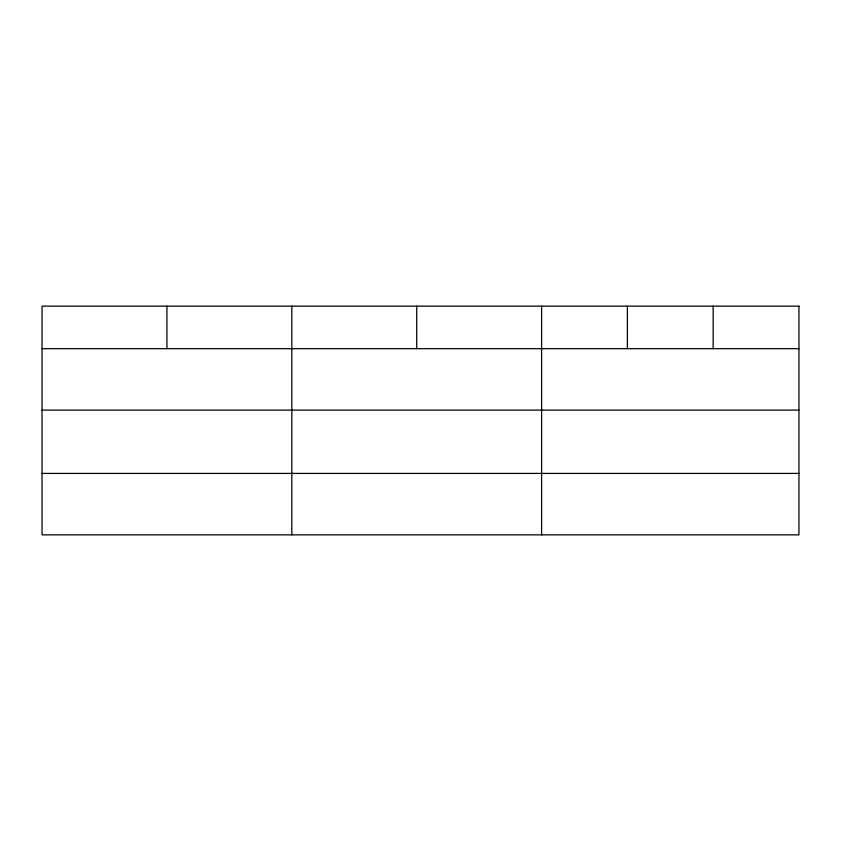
<?xml version="1.0" encoding="UTF-8"?>
<svg xmlns="http://www.w3.org/2000/svg" width="841" height="841" viewBox="0 0 841 841"><rect width="100%" height="100%" fill="white"/><g stroke="black" fill="none" stroke-linecap="round" stroke-linejoin="round"><path stroke-width="1.26" d="M42.05 348.679L798.95 348.679M42.05 410.114L798.95 410.114M42.05 473.42L798.95 473.42M713.168 306.145L713.168 348.679M627.386 306.145L627.386 348.679M541.604 306.145L541.604 534.855M416.715 306.145L416.715 348.679M291.827 306.145L291.827 534.855M166.939 306.145L166.939 348.679M798.95 306.145L42.05 306.145L42.05 534.855L798.95 534.855L798.95 306.145"/></g></svg>
